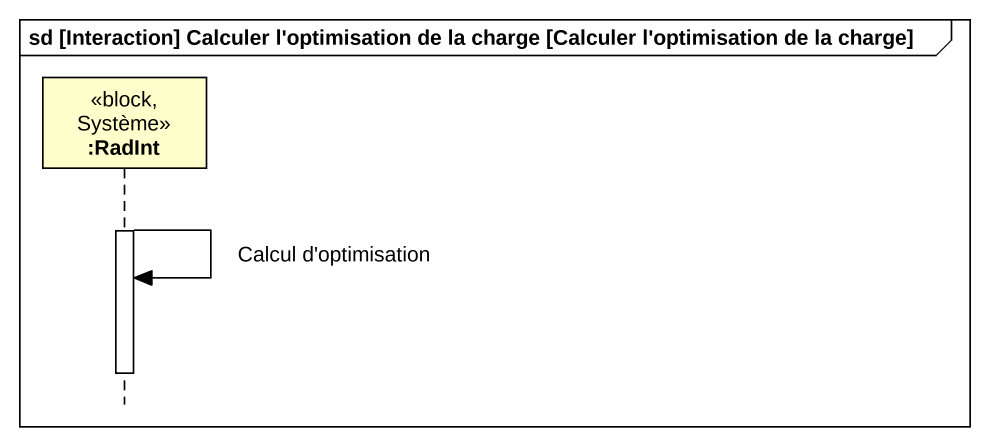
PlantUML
@startuml
mainframe sd [Interaction] Calculer l'optimisation de la charge [Calculer l'optimisation de la charge]
hide footbox
participant ":RadInt" as RadInt <<block, Système>>

activate RadInt
RadInt -> RadInt : Calcul d'optimisation
deactivate RadInt
@enduml
